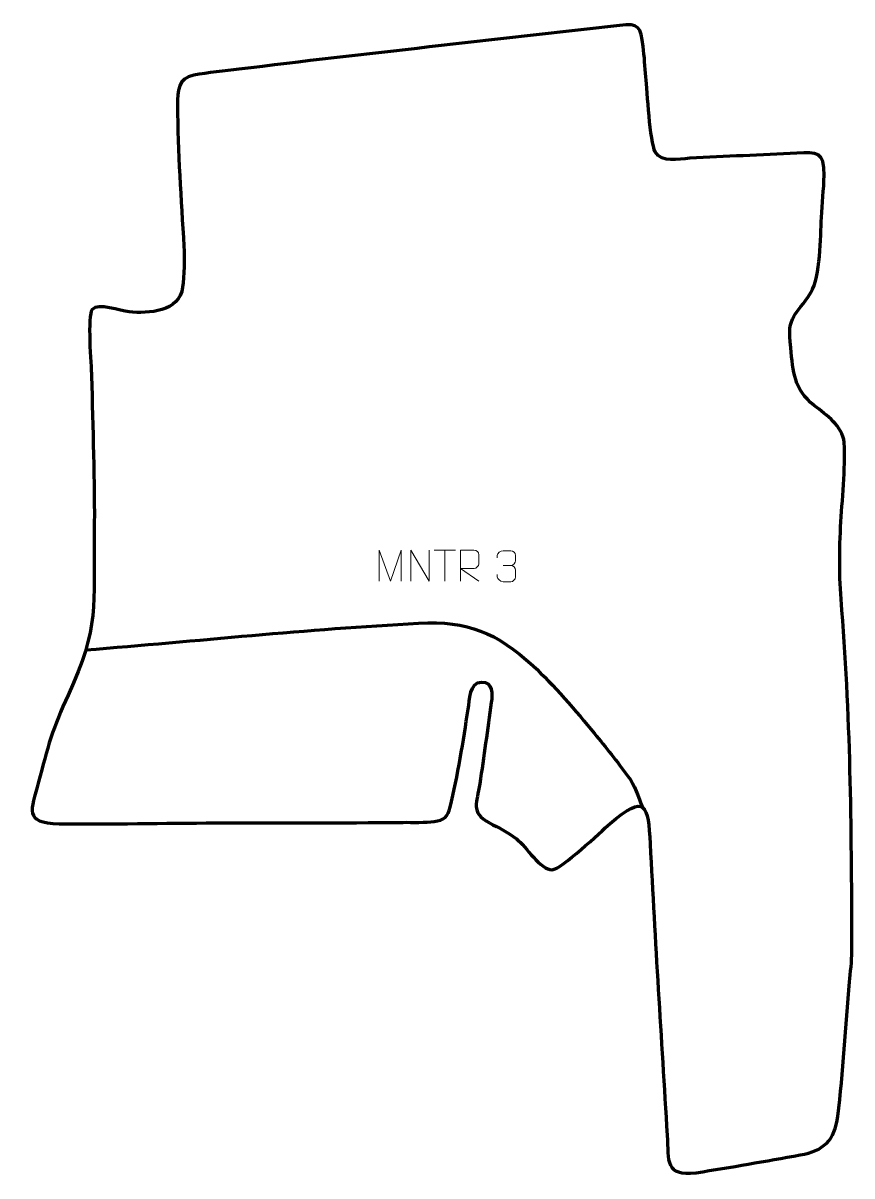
# Model space of a CAD drawing. Header units: millimetres. Extents: x 881 to 1549, y 0 to 929.
import ezdxf

# ---------------------------------------------------------------- set-up
doc = ezdxf.new("R2010")
doc.units = ezdxf.units.MM
doc.header["$MEASUREMENT"] = 0
doc.layers.add('layer 2', color=7, linetype='Continuous')
doc.layers.add('layer 3', color=7, linetype='Continuous')

msp = doc.modelspace()

# ---------------------------------------------------------------- linework, layer by layer
at = {"layer": 'layer 2', "color": 142, "lineweight": 158}
msp.add_open_spline([(931.4428, 423.6262), (1020.8124, 430.88), (1109.9835, 440.3485), (1199.5396, 445.1778), (1199.5396, 445.1778), (1239.8457, 447.3374), (1261.822, 437.5448), (1291.5297, 411.0012), (1291.5297, 411.0012), (1308.0572, 395.9057), (1326.6985, 373.8766), (1341.1009, 356.3794), (1341.1009, 356.3794), (1350.2072, 345.3164), (1359.5891, 333.4962), (1368.1578, 322.0209), (1368.1578, 322.0209), (1373.7379, 314.5478), (1376.5204, 305.3162), (1379.8399, 296.7033)], degree=3, knots=[0, 0, 0, 0, 0.16666667, 0.16666667, 0.16666667, 0.16666667, 0.33333333, 0.33333333, 0.33333333, 0.33333333, 0.5, 0.5, 0.5, 0.5, 0.66666667, 0.66666667, 0.66666667, 0.66666667, 1, 1, 1, 1], dxfattribs=at)
at = {"layer": 'layer 3', "color": 242, "lineweight": 158}
msp.add_open_spline([(1005.3789, 862.6628), (1005.4353, 873.8441), (1005.4275, 884.1128), (1018.5615, 886.5799), (1018.5615, 886.5799), (1029.5969, 888.6529), (1043.3322, 889.8899), (1054.7257, 891.2993), (1054.7257, 891.2993), (1156.7669, 903.9219), (1259.1723, 914.7096), (1361.3163, 926.6603), (1361.3163, 926.6603), (1377.0953, 928.5064), (1378.4702, 925.2838), (1380.4118, 909.6378), (1380.4118, 909.6378), (1381.4212, 901.5044), (1381.8908, 893.2558), (1382.6337, 885.0882), (1382.6337, 885.0882), (1383.6644, 873.6408), (1385.7753, 832.6002), (1390.1451, 824.8939), (1390.1451, 824.8939), (1395.4768, 815.4911), (1408.8069, 818.9932), (1417.9991, 819.5706), (1417.9991, 819.5706), (1446.6916, 821.3467), (1475.4219, 822.027), (1504.1774, 823.6495), (1504.1774, 823.6495), (1520.4238, 824.5662), (1526.3829, 825.2607), (1526.1725, 805.8584), (1526.1725, 805.8584), (1525.9563, 794.9356), (1524.5807, 782.9972), (1523.9509, 771.8685), (1523.9509, 771.8685), (1523.2698, 755.9036), (1523.4744, 724.6738), (1515.42, 711.3902), (1515.42, 711.3902), (1503.6809, 692.0299), (1495.8643, 694.0847), (1499.2372, 667.031), (1499.2372, 667.031), (1501.5185, 647.1528), (1501.4229, 633.8615), (1518.2958, 620.506), (1518.2958, 620.506), (1528.3515, 612.5466), (1540.7658, 604.341), (1542.46, 590.5798), (1542.46, 590.5798), (1543.4379, 569.0057), (1540.6578, 544.5293), (1539.4814, 522.6576), (1539.4814, 522.6576), (1538.2015, 498.4261), (1538.5021, 479.8901), (1540.5077, 455.703), (1540.5077, 455.703), (1547.8214, 364.5152), (1548.3986, 271.7969), (1548.5835, 180.3171), (1548.5835, 180.3171), (1548.5968, 173.7638), (1547.232, 163.2179), (1546.6276, 156.2908), (1546.6276, 156.2908), (1543.4981, 120.4168), (1541.6369, 83.5808), (1537.1782, 48.0385), (1537.1782, 48.0385), (1534.7403, 28.6054), (1525.9031, 20.1653), (1506.959, 16.8634), (1506.959, 16.8634), (1479.078, 12.0069), (1451.1102, 6.8759), (1423.1416, 2.6042), (1423.1416, 2.6042), (1397.4257, -0.0205), (1401.0753, 11.4388), (1399.7672, 32.7111), (1399.7672, 32.7111), (1394.9954, 110.8418), (1389.9789, 189.1985), (1386.0281, 267.3603), (1386.0281, 267.3603), (1384.4576, 298.7098), (1382.3899, 308.4313), (1353.7059, 283.7125), (1353.7059, 283.7125), (1346.422, 277.2612), (1314.2202, 246.8106), (1307.1825, 246.5553), (1307.1825, 246.5553), (1297.5885, 246.2075), (1286.2255, 265.3788), (1278.3044, 271.539), (1278.3044, 271.539), (1271.4963, 276.8334), (1264.1568, 280.4421), (1256.5122, 284.304), (1256.5122, 284.304), (1240.8007, 292.9332), (1246.5295, 300.6377), (1248.8305, 315.8303), (1248.8305, 315.8303), (1252.0614, 337.635), (1255.0698, 359.5584), (1258.1048, 381.3969), (1258.1048, 381.3969), (1258.9976, 387.8212), (1259.3632, 397.9358), (1250.1294, 397.7875), (1250.1294, 397.7875), (1240.6966, 397.6361), (1240.661, 383.0763), (1239.5218, 375.9971), (1239.5218, 375.9971), (1235.3864, 350.2861), (1231.2199, 322.0868), (1224.9811, 296.9272), (1224.9811, 296.9272), (1223.0786, 289.2545), (1220.3921, 286.5812), (1211.9324, 285.3618), (1211.9324, 285.3618), (1205.926, 284.496), (1193.9486, 284.8388), (1187.0694, 284.7636), (1187.0694, 284.7636), (1136.9172, 284.216), (1086.4454, 284.4318), (1036.2563, 284.2734), (1036.2563, 284.2734), (994.2405, 284.1259), (951.8467, 283.227), (909.8886, 283.6113), (909.8886, 283.6113), (880.892, 284.5909), (887.3709, 294.1975), (893.4377, 317.2768), (893.4377, 317.2768), (900.2431, 344.241), (905.1572, 361.769), (917.2229, 387.1758), (917.2229, 387.1758), (942.6074, 441.9407), (937.5389, 459.8358), (938.2398, 517.6435), (938.2398, 517.6435), (938.7513, 559.8447), (937.0039, 602.058), (936.0639, 644.2442), (936.0639, 644.2442), (935.722, 652.7105), (932.5253, 693.2734), (936.5516, 697.8437), (936.5516, 697.8437), (941.4722, 703.4292), (959.2519, 696.7213), (966.2922, 695.8771), (966.2922, 695.8771), (981.9866, 694.3245), (1006.8469, 695.872), (1009.4586, 715.7345), (1009.4586, 715.7345), (1010.6586, 724.8603), (1010.8959, 739.3566), (1010.4046, 748.7597), (1010.4046, 748.7597), (1008.4154, 786.8263), (1005.2388, 824.479), (1005.3789, 862.6628)], degree=3, knots=[0, 0, 0, 0, 0.02173913, 0.02173913, 0.02173913, 0.02173913, 0.04347826, 0.04347826, 0.04347826, 0.04347826, 0.06521739, 0.06521739, 0.06521739, 0.06521739, 0.08695652, 0.08695652, 0.08695652, 0.08695652, 0.10869565, 0.10869565, 0.10869565, 0.10869565, 0.13043478, 0.13043478, 0.13043478, 0.13043478, 0.15217391, 0.15217391, 0.15217391, 0.15217391, 0.17391304, 0.17391304, 0.17391304, 0.17391304, 0.19565217, 0.19565217, 0.19565217, 0.19565217, 0.2173913, 0.2173913, 0.2173913, 0.2173913, 0.23913043, 0.23913043, 0.23913043, 0.23913043, 0.26086957, 0.26086957, 0.26086957, 0.26086957, 0.2826087, 0.2826087, 0.2826087, 0.2826087, 0.30434783, 0.30434783, 0.30434783, 0.30434783, 0.32608696, 0.32608696, 0.32608696, 0.32608696, 0.34782609, 0.34782609, 0.34782609, 0.34782609, 0.36956522, 0.36956522, 0.36956522, 0.36956522, 0.39130435, 0.39130435, 0.39130435, 0.39130435, 0.41304348, 0.41304348, 0.41304348, 0.41304348, 0.43478261, 0.43478261, 0.43478261, 0.43478261, 0.45652174, 0.45652174, 0.45652174, 0.45652174, 0.47826087, 0.47826087, 0.47826087, 0.47826087, 0.5, 0.5, 0.5, 0.5, 0.52173913, 0.52173913, 0.52173913, 0.52173913, 0.54347826, 0.54347826, 0.54347826, 0.54347826, 0.56521739, 0.56521739, 0.56521739, 0.56521739, 0.58695652, 0.58695652, 0.58695652, 0.58695652, 0.60869565, 0.60869565, 0.60869565, 0.60869565, 0.63043478, 0.63043478, 0.63043478, 0.63043478, 0.65217391, 0.65217391, 0.65217391, 0.65217391, 0.67391304, 0.67391304, 0.67391304, 0.67391304, 0.69565217, 0.69565217, 0.69565217, 0.69565217, 0.7173913, 0.7173913, 0.7173913, 0.7173913, 0.73913043, 0.73913043, 0.73913043, 0.73913043, 0.76086957, 0.76086957, 0.76086957, 0.76086957, 0.7826087, 0.7826087, 0.7826087, 0.7826087, 0.80434783, 0.80434783, 0.80434783, 0.80434783, 0.82608696, 0.82608696, 0.82608696, 0.82608696, 0.84782609, 0.84782609, 0.84782609, 0.84782609, 0.86956522, 0.86956522, 0.86956522, 0.86956522, 0.89130435, 0.89130435, 0.89130435, 0.89130435, 0.91304348, 0.91304348, 0.91304348, 0.91304348, 0.93478261, 0.93478261, 0.93478261, 0.93478261, 0.95652174, 0.95652174, 0.95652174, 0.95652174, 1, 1, 1, 1], dxfattribs=at)
at = {"layer": 'layer 3', "color": 250, "lineweight": 9}
for points, knots in [([(1167.8286, 479.1201), (1167.8286, 479.1201), (1167.8286, 504.078), (1167.8286, 504.078), (1167.8286, 504.078), (1167.8286, 504.078), (1176.7537, 479.1201), (1176.7537, 479.1201), (1176.7537, 479.1201), (1176.7537, 479.1201), (1185.5136, 504.0775), (1185.5136, 504.0775), (1185.5136, 504.0775), (1185.5136, 504.0775), (1185.5136, 479.1201), (1185.5136, 479.1201)], [0, 0, 0, 0, 0.2, 0.2, 0.2, 0.2, 0.4, 0.4, 0.4, 0.4, 0.6, 0.6, 0.6, 0.6, 1, 1, 1, 1]), ([(1193.323, 479.1237), (1193.323, 479.1237), (1193.323, 504.0772), (1193.323, 504.0772), (1193.323, 504.0772), (1193.323, 504.0772), (1207.9778, 479.1237), (1207.9778, 479.1237), (1207.9778, 479.1237), (1207.9778, 479.1237), (1207.9778, 504.0772), (1207.9778, 504.0772)], [0, 0, 0, 0, 0.25, 0.25, 0.25, 0.25, 0.5, 0.5, 0.5, 0.5, 1, 1, 1, 1]), ([(1233.3183, 479.1237), (1233.3183, 479.1237), (1233.3183, 504.0772), (1233.3183, 504.0772), (1233.3183, 504.0772), (1236.9131, 504.0772), (1240.5086, 504.0772), (1244.1038, 504.0772), (1244.1038, 504.0772), (1246.4291, 504.0395), (1247.9864, 502.5495), (1247.9823, 500.1831), (1247.9823, 500.1831), (1247.9819, 498.1476), (1247.9819, 495.0882), (1247.9823, 493.0522), (1247.9823, 493.0522), (1247.9758, 491.1767), (1246.1635, 489.2349), (1244.154, 489.2158), (1244.154, 489.2158), (1244.154, 489.2158), (1233.3183, 489.2158), (1233.3183, 489.2158), (1233.3183, 489.2158), (1233.3183, 489.2158), (1247.973, 479.1237), (1247.973, 479.1237)], [0, 0, 0, 0, 0.125, 0.125, 0.125, 0.125, 0.25, 0.25, 0.25, 0.25, 0.375, 0.375, 0.375, 0.375, 0.5, 0.5, 0.5, 0.5, 0.625, 0.625, 0.625, 0.625, 0.75, 0.75, 0.75, 0.75, 1, 1, 1, 1]), ([(1262.8425, 497.8456), (1262.8425, 497.8456), (1262.8425, 499.7028), (1262.8425, 499.7028), (1262.8425, 499.7028), (1262.8282, 501.4447), (1265.4927, 503.5628), (1267.5518, 503.5401), (1267.5518, 503.5401), (1269.6159, 503.5401), (1271.6799, 503.5401), (1273.7436, 503.5401), (1273.7436, 503.5401), (1275.9381, 503.5489), (1277.5364, 501.7021), (1277.5808, 499.79), (1277.5808, 499.79), (1277.5804, 498.3549), (1277.5804, 496.9198), (1277.5808, 495.4843), (1277.5808, 495.4843), (1277.5322, 493.8308), (1275.9296, 491.6008), (1273.7313, 491.6108), (1273.7313, 491.6108), (1275.935, 491.5996), (1277.543, 489.7964), (1277.597, 487.7369), (1277.597, 487.7369), (1277.5966, 485.9522), (1277.5966, 484.1675), (1277.597, 482.3824), (1277.597, 482.3824), (1277.6071, 480.321), (1275.5522, 478.5579), (1273.7313, 478.566), (1273.7313, 478.566), (1271.666, 478.5663), (1269.6008, 478.5663), (1267.5352, 478.566), (1267.5352, 478.566), (1265.3666, 478.5775), (1262.8356, 480.9777), (1262.817, 482.4395), (1262.817, 482.4395), (1262.817, 482.4395), (1262.817, 484.3481), (1262.817, 484.3481)], [0, 0, 0, 0, 0.07692308, 0.07692308, 0.07692308, 0.07692308, 0.15384615, 0.15384615, 0.15384615, 0.15384615, 0.23076923, 0.23076923, 0.23076923, 0.23076923, 0.30769231, 0.30769231, 0.30769231, 0.30769231, 0.38461538, 0.38461538, 0.38461538, 0.38461538, 0.46153846, 0.46153846, 0.46153846, 0.46153846, 0.53846154, 0.53846154, 0.53846154, 0.53846154, 0.61538462, 0.61538462, 0.61538462, 0.61538462, 0.69230769, 0.69230769, 0.69230769, 0.69230769, 0.76923077, 0.76923077, 0.76923077, 0.76923077, 0.84615385, 0.84615385, 0.84615385, 0.84615385, 1, 1, 1, 1])]:
    msp.add_open_spline(points, degree=3, knots=knots, dxfattribs=at)
for points in [[(1212.1568, 504.0537), (1212.1568, 504.0537), (1229.144, 504.0537), (1229.144, 504.0537)], [(1220.6506, 479.1237), (1220.6506, 479.1237), (1220.6506, 504.0772), (1220.6506, 504.0772)], [(1267.5522, 491.6004), (1267.5522, 491.6004), (1273.7486, 491.6004), (1273.7486, 491.6004)]]:
    msp.add_open_spline(points, degree=3, dxfattribs=at)

doc.saveas('drawing.dxf')
